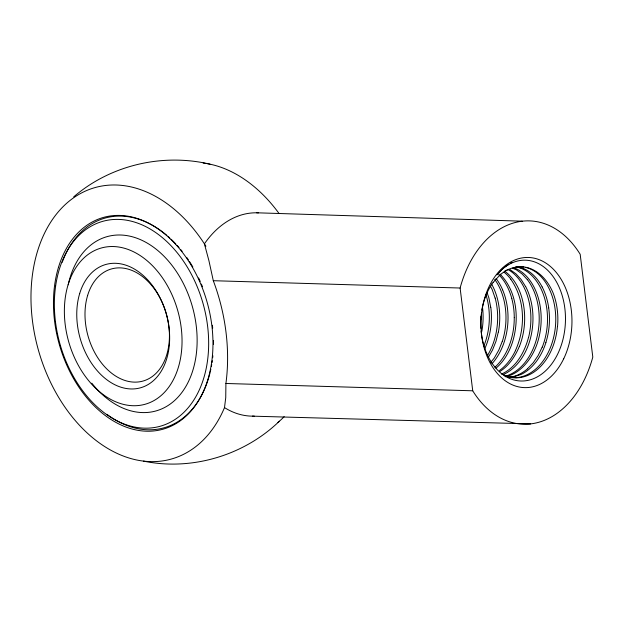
<?xml version="1.0" encoding="UTF-8"?>
<svg xmlns="http://www.w3.org/2000/svg" width="624" height="624" viewBox="0 0 624 624"><rect width="100%" height="100%" fill="white"/><g stroke="black" fill="none" stroke-linecap="round" stroke-linejoin="round"><path stroke-width="0.94" d="M480.815 319.332L480.971 316.657M205.92 246.223A140.993 98.522 74.3 0 0 53.906 217.448A140.993 98.522 74.3 0 0 77.626 423.259A140.993 98.522 74.3 0 0 224.507 407.589L225.74 397.691L225.911 383.479A157.771 110.245 74.3 0 0 213.299 280.706L208.923 260.684L204.407 243.851A101.704 71.074 -88.3 0 1 258.5 212.854M498.35 331.913L495.986 341.312L492.5 350.064L488.452 357.107M528.497 337.537C524.55 352.225 516.274 367.333 501.914 373.909M515.385 350.672C525.65 328.177 525.33 299.832 510.783 279.24M502.234 341.453L498.755 350.204L494.263 358.043L490.675 362.482M519.332 346.468C515.159 356.359 508.958 365.867 499.66 371.615M542.194 347.131L538.192 355.469L533.239 362.747L527.483 368.761M493.147 282.438L499.66 275.309A55.598 38.852 -88.3 0 1 552.989 292.703A55.661 38.54 -85.7 0 1 557.528 326.492M279.341 421.247C243.992 455.434 191.771 471.112 143.504 461.113M73.718 196.841C110.69 165.025 162.583 153.02 209.968 164.174M508.755 264.28L503.279 268.063L496.852 274.833A62.767 43.087 -89 0 1 519.644 260.59A62.166 42.588 -88.1 0 1 543.535 266.729A61.636 42.354 -87.5 0 1 556.14 281.291A61.012 42.237 -86.9 0 1 565.313 313.404A60.497 42.26 -86.7 0 1 563.527 337.015A59.842 42.26 -86.9 0 1 549.416 366.834A59.342 42.143 -87.3 0 1 534.331 378.339A58.672 41.839 -88.3 0 1 509.09 378.238A58.141 41.402 -88.9 0 1 494.528 366.584A57.478 40.615 -89.7 0 1 481.829 336.476A56.956 39.928 -90 0 1 481.151 331.11M510.323 263.195L512 262.54M510.089 377.224L512.928 377.13L521.258 374.377A55.661 39.905 -86.5 0 0 535.93 362.006A55.661 39.468 -85.8 0 0 545.914 342.592M252.377 416.153L530.626 423.891M213.299 280.706L460.114 288.023A101.704 71.074 -88.3 0 1 580.18 254.28L592.8 357.045A101.704 71.074 -88.3 0 1 472.727 390.796L225.911 383.479M256.589 212.792L522.28 221.177M516.68 266.947L522.779 268.25A55.661 37.721 -87 0 1 542.178 286.985M512.32 268.133L516.282 269.763L522.171 274.014L527.42 279.747M501.407 373.784L507.874 376.678L516.337 377.84A55.661 40.139 -87.4 0 0 532.958 372.731A55.661 39.796 -86.3 0 0 551.936 348.949A55.661 39.047 -85.6 0 0 557.443 326.485M510.05 269.584L515.947 273.835L521.196 279.575L525.634 286.634M499.964 274.045C517.234 291.486 519.449 319.145 512.632 341.734A55.661 39.718 -86.2 0 1 504.707 358.387A55.661 40.014 -86.9 0 1 495.994 368.176M490.409 286.143L492.172 289.536L495.121 298.139M487.133 292.828L488.904 297.991L490.721 307.297M460.114 288.023L472.727 390.796M481.9 310.081A56.254 38.961 -89.8 0 1 493.124 282.399M480.94 328.396A56.956 39.928 -90 0 1 481.494 312.975M542.17 286.993A55.661 38.126 -86.1 0 1 548.722 307.858M548.675 307.874A55.661 38.836 -85.6 0 1 545.86 342.56M513.482 267.657A55.661 37.565 -87.8 0 1 524.768 274.552A55.661 37.783 -86.8 0 1 535.751 290.815A55.661 38.415 -85.8 0 1 540.992 324.262A55.676 39.07 -85.6 0 1 535.946 346.936C531.64 357.466 524.761 367.224 514.855 373.121A55.661 40.201 -88 0 1 505.393 376.748M481.806 331.43A55.661 39.304 -85.7 0 0 482.984 321.672A55.661 38.828 -85.6 0 0 482.586 307.983M484.622 349.019A55.661 39.788 -86.3 0 0 486.104 345.579A55.661 39.406 -85.8 0 0 490.838 326.836A55.661 38.953 -85.6 0 0 490.792 307.273M484.06 345.501A55.661 39.53 -85.9 0 0 488.038 331.601A55.661 39.062 -85.6 0 0 489.161 312.023A55.661 38.579 -85.7 0 0 485.8 294.333M487.414 355.602A55.661 39.944 -86.7 0 0 488.335 354.058A55.661 39.608 -86 0 0 495.292 336.601A55.661 39.179 -85.7 0 0 497.656 317.148A55.661 38.727 -85.7 0 0 495.191 298.1M498.428 331.937A55.661 38.852 -85.6 0 0 498.334 302.78A55.661 38.376 -85.8 0 0 492.437 285.628A55.661 37.97 -86.4 0 0 491.533 283.967M491.915 363.808A55.661 40.069 -87.1 0 0 493.756 361.655A55.661 39.788 -86.3 0 0 502.733 346.047A55.661 39.398 -85.8 0 0 507.452 327.296A55.661 38.945 -85.6 0 0 507.39 307.741A55.661 38.47 -85.8 0 0 502.601 289.817M502.304 341.492A55.661 39.086 -85.6 0 0 505.807 312.484A55.661 38.61 -85.7 0 0 502.148 293.927A55.661 38.165 -86.1 0 0 494.738 279.443M496.018 278.444A55.661 38.056 -86.2 0 1 502.609 289.809M494.91 367.24A55.661 39.952 -86.7 0 0 504.972 354.549A55.661 39.608 -86 0 0 511.914 337.085A55.661 39.164 -85.7 0 0 514.254 317.624M511.789 298.607A55.661 38.696 -85.7 0 1 514.27 317.624M511.813 298.592A55.661 38.275 -85.9 0 0 504.863 282.352A55.661 37.9 -86.5 0 0 498.654 274.537M499.434 370.523A55.661 40.115 -87.3 0 0 505.541 365.227A55.661 39.881 -86.5 0 0 515.44 350.719M519.386 346.507A55.661 39.195 -85.7 0 0 524.667 317.92A55.661 38.711 -85.7 0 0 522.179 298.888A55.661 38.251 -86 0 0 515.229 282.664A55.661 37.877 -86.6 0 0 504.754 271.237M504.13 272.251A55.661 37.697 -87.1 0 1 510.822 279.185M503.155 374.587A55.661 40.186 -87.8 0 0 509.8 370.835A55.661 40.014 -86.9 0 0 521.297 358.878A55.661 39.702 -86.2 0 0 529.285 342.303A55.661 39.296 -85.7 0 0 532.834 323.115A55.661 38.828 -85.6 0 0 531.562 303.74A55.661 38.376 -85.8 0 0 525.673 286.58M528.551 337.561A55.661 38.945 -85.6 0 0 530.244 308.373A55.661 38.477 -85.8 0 0 525.447 290.464A55.661 38.048 -86.2 0 0 516.586 276.424A55.661 37.736 -86.9 0 0 507.967 269.49M505.058 376.272A55.661 40.209 -88.3 0 0 509.395 374.767A55.661 40.115 -87.3 0 0 522.148 365.726A55.661 39.866 -86.5 0 0 532.03 351.218A55.661 39.507 -85.9 0 0 537.888 333.052A55.661 39.062 -85.6 0 0 539.035 313.466A55.661 38.594 -85.7 0 0 535.384 294.91A55.661 38.173 -86.1 0 0 527.459 279.692M508.966 377.356A55.661 40.201 -88.5 0 0 514.262 376.264A55.661 40.162 -87.6 0 0 527.506 368.807M542.256 347.178A55.692 39.335 -85.8 0 0 547.303 324.925A55.661 38.743 -85.6 0 0 545.649 302.25A55.661 38.041 -86.2 0 0 533.98 277.875A55.661 37.682 -87.1 0 0 520.205 268.008A55.661 37.534 -88.5 0 0 515.939 266.885M512.086 377.715A55.661 40.178 -88.8 0 0 517.663 377.551A55.661 40.108 -87.2 0 0 538.418 366.506A55.661 39.679 -86.1 0 0 552.326 342.17A55.661 39.14 -85.7 0 0 555.773 319.488A55.661 38.407 -85.8 0 0 550.064 290.667A55.661 37.97 -86.4 0 0 539.206 274.841A55.661 37.565 -87.7 0 0 525.564 267.392M509.309 377.395A55.661 40.178 -88.8 0 1 507.476 377.036M523.856 267.056A55.661 37.565 -87.7 0 0 519.511 266.721A55.661 37.58 -89 0 0 516.032 266.986M504.27 271.604A55.661 37.58 -89 0 1 508.357 269.311M203.151 163.043A140.993 98.522 74.3 0 1 205.101 163.301M207.051 163.613A140.993 98.522 74.3 0 1 279.022 213.463M284.17 416.668A140.993 98.522 74.3 0 1 277.844 422.518M254.288 416.138A101.704 71.074 -88.3 0 1 224.507 407.589M68.422 283.78A90.511 63.242 74.3 0 1 157.225 250.06A90.511 63.242 74.3 0 1 188.261 381.989A90.511 63.242 74.3 0 1 91.798 383.167M209.984 372.957A108.911 76.105 74.3 0 1 106.922 414.313M62.228 262.314A108.911 76.105 74.3 0 1 166.897 235.435M168.347 236.699A108.911 76.105 74.3 0 1 169.783 237.986M171.163 239.273A108.911 76.105 74.3 0 1 175.812 243.968M177.115 245.38A108.911 76.105 74.3 0 1 179.041 247.564M180.929 249.803A108.911 76.105 74.3 0 1 182.161 251.332M186.787 257.54A108.911 76.105 74.3 0 1 188.354 259.826M189.384 261.378A108.911 76.105 74.3 0 1 192.839 266.994M198.619 277.93A108.911 76.105 74.3 0 1 200.226 281.408M201.38 284.068A108.911 76.105 74.3 0 1 202.488 286.767M212.378 325.26A108.911 76.105 74.3 0 1 212.698 328.107M213.455 340.493A108.911 76.105 74.3 0 1 213.47 344.261M212.87 355.781A108.911 76.105 74.3 0 1 212.667 357.747M212.308 360.688A108.911 76.105 74.3 0 1 212.027 362.622M211.715 364.549A108.911 76.105 74.3 0 1 211.38 366.452M210.826 369.275A108.911 76.105 74.3 0 1 210.202 372.044M563.698 358.777A65.091 45.482 -88.3 0 0 530.486 257.603A65.091 45.482 -88.3 0 0 485.183 351.234A65.091 45.482 -88.3 0 0 563.698 358.777M68.071 284.84A81.143 56.706 74.3 0 0 132.974 405.717A81.143 56.706 74.3 0 0 168.566 287.82A81.143 56.706 74.3 0 0 68.071 284.84M55.637 285.979A106.408 74.35 74.3 0 0 157.342 426.964A106.408 74.35 74.3 0 0 181.553 258.43A106.408 74.35 74.3 0 0 55.637 285.979M58.469 267.345A110.003 76.869 74.3 0 0 146.453 431.207A110.003 76.869 74.3 0 0 194.696 271.385A110.003 76.869 74.3 0 0 58.469 267.345M79.677 293.537A64.061 44.764 74.3 0 0 130.915 388.955A64.061 44.764 74.3 0 0 159.011 295.885A64.061 44.764 74.3 0 0 79.677 293.537M87.649 295.37A58.235 40.693 74.3 0 0 134.222 382.122A58.235 40.693 74.3 0 0 159.767 297.508A58.235 40.693 74.3 0 0 87.649 295.37"/></g></svg>
